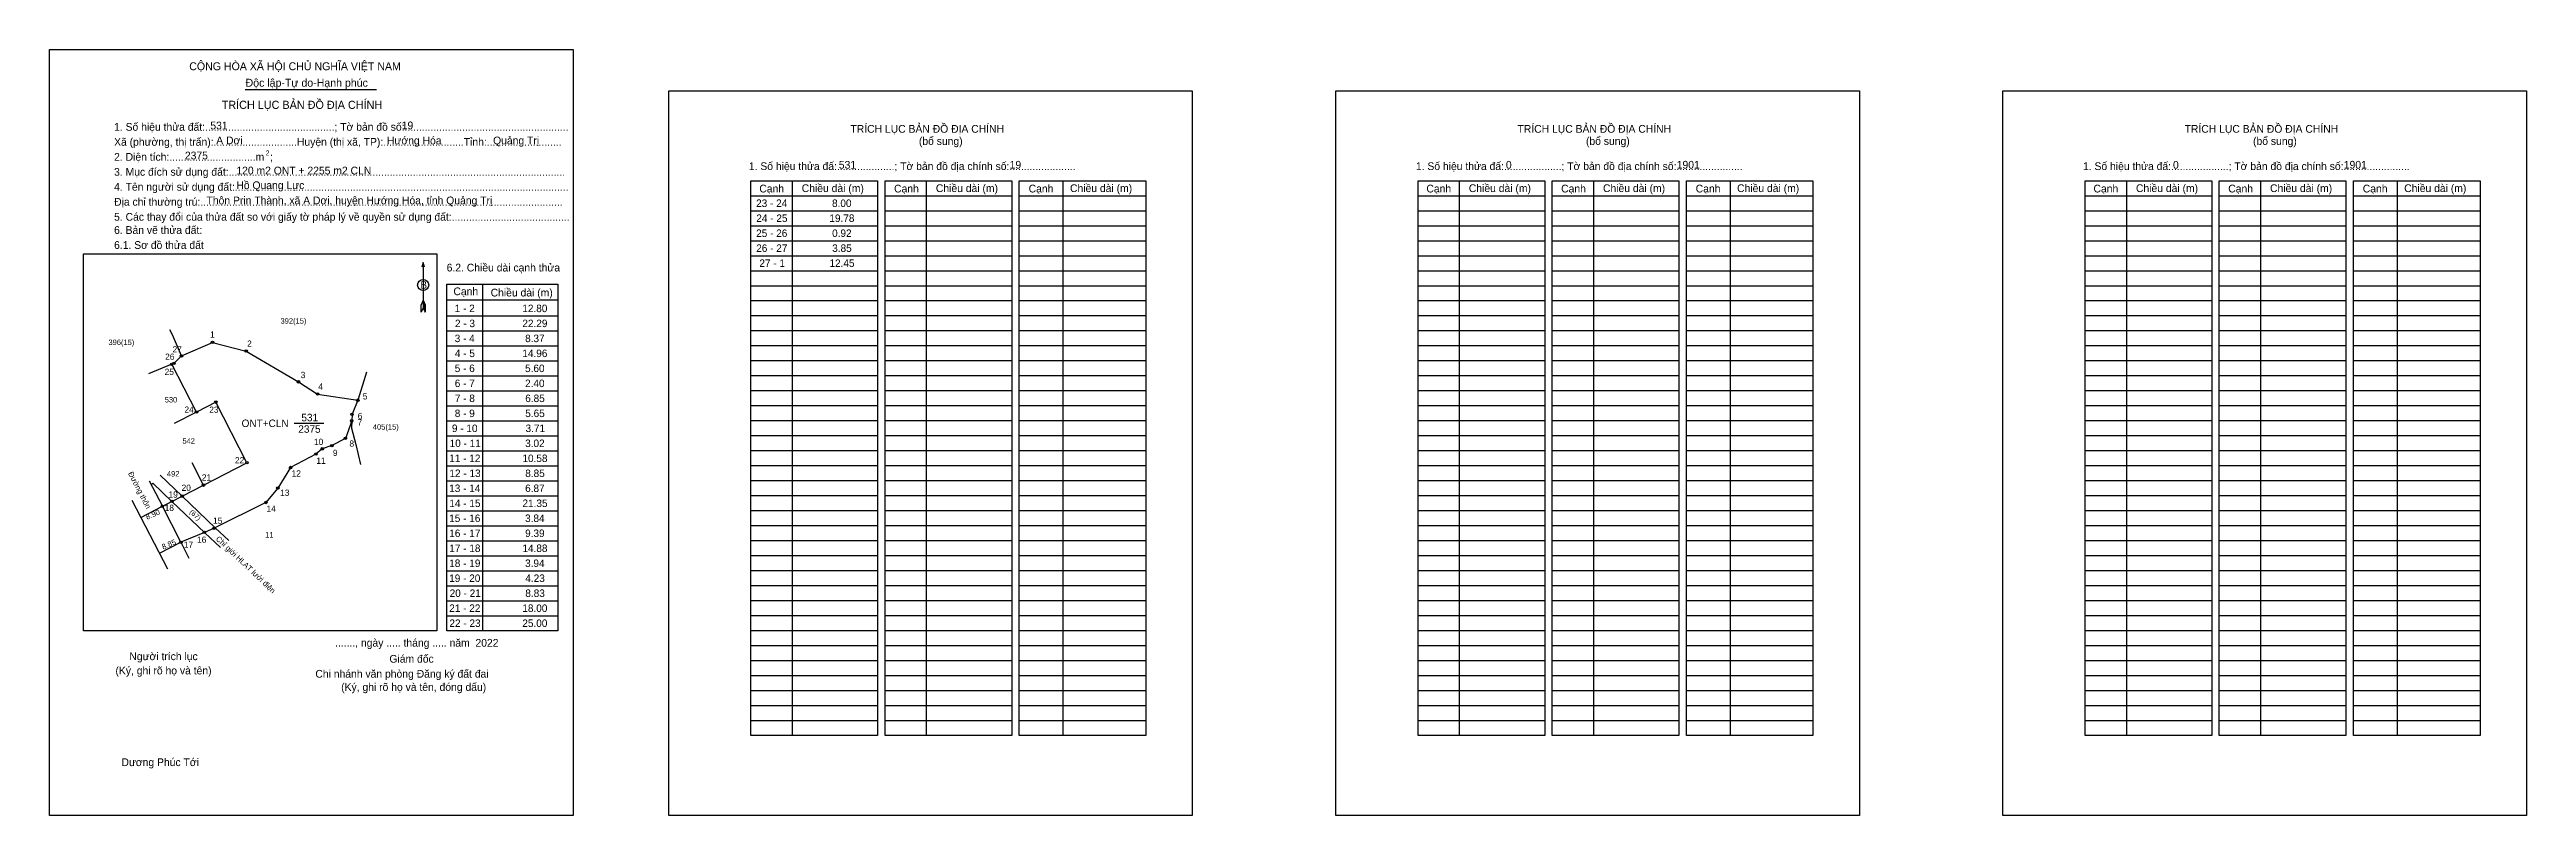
# Model space of a CAD drawing. Extents: x 552288 to 553198, y 1822850 to 1823131.
import ezdxf

# ---------------------------------------------------------------- set-up
doc = ezdxf.new("R2010")
doc.units = 0
for name, color, linetype in [('Level 1', 7, 'Continuous'), ('Level 10', 7, 'Continuous'), ('Level 11', 7, 'Continuous'), ('Level 13', 7, 'Continuous'), ('Level 2', 7, 'Continuous'), ('Level 27', 7, 'Continuous'), ('Level 4', 7, 'Continuous'), ('Level 52', 7, 'Continuous'), ('Level 59', 7, 'Continuous'), ('Level 6', 7, 'Continuous'), ('Level 63', 7, 'Continuous'), ('Level 9', 7, 'Continuous')]:
    doc.layers.add(name, color=color, linetype=linetype)

msp = doc.modelspace()

# ---------------------------------------------------------------- linework, layer by layer
at = {"layer": 'Level 1'}
for p, q in [((552287.57, 1823115.99), (552287.57, 1823115.99)), ((552515.22, 1823115.99), (552515.22, 1823115.99)), ((552560.61, 1823082.97), (552560.61, 1822879.17)), ((552609.92, 1823082.97), (552609.92, 1822879.17)), ((552660.15, 1823082.97), (552660.15, 1822879.17)), ((552805.86, 1823082.97), (552805.86, 1822879.17)), ((552855.17, 1823082.97), (552855.17, 1822879.17)), ((552905.4, 1823082.97), (552905.4, 1822879.17)), ((553051.11, 1823082.97), (553051.11, 1822879.17)), ((553100.42, 1823082.97), (553100.42, 1822879.17)), ((553150.65, 1823082.97), (553150.65, 1822879.17)), ((552545.46, 1823077.46), (552592.01, 1823077.46)), ((552594.77, 1823077.46), (552641.32, 1823077.46)), ((552644.09, 1823077.46), (552690.63, 1823077.46)), ((552790.71, 1823077.46), (552837.26, 1823077.46)), ((552840.02, 1823077.46), (552886.57, 1823077.46)), ((552889.34, 1823077.46), (552935.88, 1823077.46)), ((553035.96, 1823077.46), (553082.5, 1823077.46)), ((553085.27, 1823077.46), (553131.82, 1823077.46)), ((553134.58, 1823077.46), (553181.13, 1823077.46)), ((552545.46, 1823071.95), (552592.01, 1823071.95)), ((552545.46, 1823066.45), (552592.01, 1823066.45)), ((552594.77, 1823071.95), (552641.32, 1823071.95)), ((552594.77, 1823066.45), (552641.32, 1823066.45)), ((552644.09, 1823071.95), (552690.63, 1823071.95)), ((552644.09, 1823066.45), (552690.63, 1823066.45)), ((552790.71, 1823071.95), (552837.26, 1823071.95)), ((552790.71, 1823066.45), (552837.26, 1823066.45)), ((552840.02, 1823071.95), (552886.57, 1823071.95)), ((552840.02, 1823066.45), (552886.57, 1823066.45)), ((552889.34, 1823071.95), (552935.88, 1823071.95)), ((552889.34, 1823066.45), (552935.88, 1823066.45)), ((553035.96, 1823071.95), (553082.5, 1823071.95)), ((553035.96, 1823066.45), (553082.5, 1823066.45)), ((553085.27, 1823071.95), (553131.82, 1823071.95)), ((553085.27, 1823066.45), (553131.82, 1823066.45)), ((553134.58, 1823071.95), (553181.13, 1823071.95)), ((553134.58, 1823066.45), (553181.13, 1823066.45)), ((552300.08, 1823056.05), (552300.08, 1823056.05)), ((552545.46, 1823060.94), (552592.01, 1823060.94)), ((552545.46, 1823055.43), (552592.01, 1823055.43)), ((552594.77, 1823060.94), (552641.32, 1823060.94)), ((552594.77, 1823055.43), (552641.32, 1823055.43)), ((552644.09, 1823060.94), (552690.63, 1823060.94)), ((552644.09, 1823055.43), (552690.63, 1823055.43)), ((552790.71, 1823060.94), (552837.26, 1823060.94)), ((552790.71, 1823055.43), (552837.26, 1823055.43)), ((552840.02, 1823060.94), (552886.57, 1823060.94)), ((552840.02, 1823055.43), (552886.57, 1823055.43)), ((552889.34, 1823060.94), (552935.88, 1823060.94)), ((552889.34, 1823055.43), (552935.88, 1823055.43)), ((553035.96, 1823060.94), (553082.5, 1823060.94)), ((553035.96, 1823055.43), (553082.5, 1823055.43)), ((553085.27, 1823060.94), (553131.82, 1823060.94)), ((553085.27, 1823055.43), (553131.82, 1823055.43)), ((553134.58, 1823060.94), (553181.13, 1823060.94)), ((553134.58, 1823055.43), (553181.13, 1823055.43)), ((552424.94, 1823052.98), (552424.94, 1823036.32)), ((552545.46, 1823049.92), (552592.01, 1823049.92)), ((552594.77, 1823049.92), (552641.32, 1823049.92)), ((552644.09, 1823049.92), (552690.63, 1823049.92)), ((552790.71, 1823049.92), (552837.26, 1823049.92)), ((552840.02, 1823049.92), (552886.57, 1823049.92)), ((552889.34, 1823049.92), (552935.88, 1823049.92)), ((553035.96, 1823049.92), (553082.5, 1823049.92)), ((553085.27, 1823049.92), (553131.82, 1823049.92)), ((553134.58, 1823049.92), (553181.13, 1823049.92)), ((552424.2, 1823034.62), (552424.24, 1823037.37)), ((552424.94, 1823039.07), (552424.24, 1823037.37)), ((552424.94, 1823039.07), (552425.64, 1823037.37)), ((552424.94, 1823038.83), (552425.64, 1823037.13)), ((552424.94, 1823038.59), (552425.64, 1823036.89)), ((552424.94, 1823038.36), (552425.65, 1823036.64)), ((552424.94, 1823038.11), (552425.65, 1823036.39)), ((552424.94, 1823037.87), (552425.65, 1823036.14)), ((552424.94, 1823037.63), (552425.65, 1823035.9)), ((552424.94, 1823037.39), (552425.66, 1823035.65)), ((552424.94, 1823037.15), (552425.66, 1823035.4)), ((552424.94, 1823036.91), (552425.66, 1823035.15)), ((552424.94, 1823036.68), (552425.67, 1823034.91)), ((552425.67, 1823034.62), (552425.64, 1823037.37)), ((552433.58, 1822930.97), (552433.58, 1823044.97)), ((552433.58, 1823039.18), (552474.43, 1823039.18)), ((552446.8, 1823044.97), (552446.8, 1822917.65)), ((552474.43, 1823044.97), (552474.43, 1822930.97)), ((552545.46, 1823044.41), (552592.01, 1823044.41)), ((552545.46, 1823038.91), (552592.01, 1823038.91)), ((552594.77, 1823044.41), (552641.32, 1823044.41)), ((552594.77, 1823038.91), (552641.32, 1823038.91)), ((552644.09, 1823044.41), (552690.63, 1823044.41)), ((552644.09, 1823038.91), (552690.63, 1823038.91)), ((552790.71, 1823044.41), (552837.26, 1823044.41)), ((552790.71, 1823038.91), (552837.26, 1823038.91)), ((552840.02, 1823044.41), (552886.57, 1823044.41)), ((552840.02, 1823038.91), (552886.57, 1823038.91)), ((552889.34, 1823044.41), (552935.88, 1823044.41)), ((552889.34, 1823038.91), (552935.88, 1823038.91)), ((553035.96, 1823044.41), (553082.5, 1823044.41)), ((553035.96, 1823038.91), (553082.5, 1823038.91)), ((553085.27, 1823044.41), (553131.82, 1823044.41)), ((553085.27, 1823038.91), (553131.82, 1823038.91)), ((553134.58, 1823044.41), (553181.13, 1823044.41)), ((553134.58, 1823038.91), (553181.13, 1823038.91)), ((552424.94, 1823036.32), (552424.2, 1823034.62)), ((552424.94, 1823036.32), (552425.67, 1823034.62)), ((552433.58, 1823033.31), (552474.43, 1823033.31)), ((552433.58, 1823027.81), (552474.43, 1823027.81)), ((552545.46, 1823033.4), (552592.01, 1823033.4)), ((552545.46, 1823027.89), (552592.01, 1823027.89)), ((552594.77, 1823033.4), (552641.32, 1823033.4)), ((552594.77, 1823027.89), (552641.32, 1823027.89)), ((552644.09, 1823033.4), (552690.63, 1823033.4)), ((552644.09, 1823027.89), (552690.63, 1823027.89)), ((552790.71, 1823033.4), (552837.26, 1823033.4)), ((552790.71, 1823027.89), (552837.26, 1823027.89)), ((552840.02, 1823033.4), (552886.57, 1823033.4)), ((552840.02, 1823027.89), (552886.57, 1823027.89)), ((552889.34, 1823033.4), (552935.88, 1823033.4)), ((552889.34, 1823027.89), (552935.88, 1823027.89)), ((553035.96, 1823033.4), (553082.5, 1823033.4)), ((553035.96, 1823027.89), (553082.5, 1823027.89)), ((553085.27, 1823033.4), (553131.82, 1823033.4)), ((553085.27, 1823027.89), (553131.82, 1823027.89)), ((553134.58, 1823033.4), (553181.13, 1823033.4)), ((553134.58, 1823027.89), (553181.13, 1823027.89)), ((552433.58, 1823022.3), (552474.43, 1823022.3)), ((552545.46, 1823022.38), (552592.01, 1823022.38)), ((552594.77, 1823022.38), (552641.32, 1823022.38)), ((552644.09, 1823022.38), (552690.63, 1823022.38)), ((552790.71, 1823022.38), (552837.26, 1823022.38)), ((552840.02, 1823022.38), (552886.57, 1823022.38)), ((552889.34, 1823022.38), (552935.88, 1823022.38)), ((553035.96, 1823022.38), (553082.5, 1823022.38)), ((553085.27, 1823022.38), (553131.82, 1823022.38)), ((553134.58, 1823022.38), (553181.13, 1823022.38)), ((552433.58, 1823016.79), (552474.43, 1823016.79)), ((552433.58, 1823011.28), (552474.43, 1823011.28)), ((552545.46, 1823016.87), (552592.01, 1823016.87)), ((552545.46, 1823011.37), (552592.01, 1823011.37)), ((552594.77, 1823016.87), (552641.32, 1823016.87)), ((552594.77, 1823011.37), (552641.32, 1823011.37)), ((552644.09, 1823016.87), (552690.63, 1823016.87)), ((552644.09, 1823011.37), (552690.63, 1823011.37)), ((552790.71, 1823016.87), (552837.26, 1823016.87)), ((552790.71, 1823011.37), (552837.26, 1823011.37)), ((552840.02, 1823016.87), (552886.57, 1823016.87)), ((552840.02, 1823011.37), (552886.57, 1823011.37)), ((552889.34, 1823016.87), (552935.88, 1823016.87)), ((552889.34, 1823011.37), (552935.88, 1823011.37)), ((553035.96, 1823016.87), (553082.5, 1823016.87)), ((553035.96, 1823011.37), (553082.5, 1823011.37)), ((553085.27, 1823016.87), (553131.82, 1823016.87)), ((553085.27, 1823011.37), (553131.82, 1823011.37)), ((553134.58, 1823016.87), (553181.13, 1823016.87)), ((553134.58, 1823011.37), (553181.13, 1823011.37)), ((552433.58, 1823005.77), (552474.43, 1823005.77)), ((552433.58, 1823000.27), (552474.43, 1823000.27)), ((552545.46, 1823005.86), (552592.01, 1823005.86)), ((552545.46, 1823000.35), (552592.01, 1823000.35)), ((552594.77, 1823005.86), (552641.32, 1823005.86)), ((552594.77, 1823000.35), (552641.32, 1823000.35)), ((552644.09, 1823005.86), (552690.63, 1823005.86)), ((552644.09, 1823000.35), (552690.63, 1823000.35)), ((552790.71, 1823005.86), (552837.26, 1823005.86)), ((552790.71, 1823000.35), (552837.26, 1823000.35)), ((552840.02, 1823005.86), (552886.57, 1823005.86)), ((552840.02, 1823000.35), (552886.57, 1823000.35)), ((552889.34, 1823005.86), (552935.88, 1823005.86)), ((552889.34, 1823000.35), (552935.88, 1823000.35)), ((553035.96, 1823005.86), (553082.5, 1823005.86)), ((553035.96, 1823000.35), (553082.5, 1823000.35)), ((553085.27, 1823005.86), (553131.82, 1823005.86)), ((553085.27, 1823000.35), (553131.82, 1823000.35)), ((553134.58, 1823005.86), (553181.13, 1823005.86)), ((553134.58, 1823000.35), (553181.13, 1823000.35)), ((552433.58, 1822994.76), (552474.43, 1822994.76)), ((552545.46, 1822994.84), (552592.01, 1822994.84)), ((552594.77, 1822994.84), (552641.32, 1822994.84)), ((552644.09, 1822994.84), (552690.63, 1822994.84)), ((552790.71, 1822994.84), (552837.26, 1822994.84)), ((552840.02, 1822994.84), (552886.57, 1822994.84)), ((552889.34, 1822994.84), (552935.88, 1822994.84)), ((553035.96, 1822994.84), (553082.5, 1822994.84)), ((553085.27, 1822994.84), (553131.82, 1822994.84)), ((553134.58, 1822994.84), (553181.13, 1822994.84)), ((552433.58, 1822989.25), (552474.43, 1822989.25)), ((552433.58, 1822983.74), (552474.43, 1822983.74)), ((552545.46, 1822989.33), (552592.01, 1822989.33)), ((552545.46, 1822983.83), (552592.01, 1822983.83)), ((552594.77, 1822989.33), (552641.32, 1822989.33)), ((552594.77, 1822983.83), (552641.32, 1822983.83)), ((552644.09, 1822989.33), (552690.63, 1822989.33)), ((552644.09, 1822983.83), (552690.63, 1822983.83)), ((552790.71, 1822989.33), (552837.26, 1822989.33)), ((552790.71, 1822983.83), (552837.26, 1822983.83)), ((552840.02, 1822989.33), (552886.57, 1822989.33)), ((552840.02, 1822983.83), (552886.57, 1822983.83)), ((552889.34, 1822989.33), (552935.88, 1822989.33)), ((552889.34, 1822983.83), (552935.88, 1822983.83)), ((553035.96, 1822989.33), (553082.5, 1822989.33)), ((553035.96, 1822983.83), (553082.5, 1822983.83)), ((553085.27, 1822989.33), (553131.82, 1822989.33)), ((553085.27, 1822983.83), (553131.82, 1822983.83)), ((553134.58, 1822989.33), (553181.13, 1822989.33)), ((553134.58, 1822983.83), (553181.13, 1822983.83)), ((552433.58, 1822978.23), (552474.43, 1822978.23)), ((552545.46, 1822978.32), (552592.01, 1822978.32)), ((552594.77, 1822978.32), (552641.32, 1822978.32)), ((552644.09, 1822978.32), (552690.63, 1822978.32)), ((552790.71, 1822978.32), (552837.26, 1822978.32)), ((552840.02, 1822978.32), (552886.57, 1822978.32)), ((552889.34, 1822978.32), (552935.88, 1822978.32)), ((553035.96, 1822978.32), (553082.5, 1822978.32)), ((553085.27, 1822978.32), (553131.82, 1822978.32)), ((553134.58, 1822978.32), (553181.13, 1822978.32)), ((552433.58, 1822972.73), (552474.43, 1822972.73)), ((552433.58, 1822967.22), (552474.43, 1822967.22)), ((552545.46, 1822972.81), (552592.01, 1822972.81)), ((552545.46, 1822967.3), (552592.01, 1822967.3)), ((552594.77, 1822972.81), (552641.32, 1822972.81)), ((552594.77, 1822967.3), (552641.32, 1822967.3)), ((552644.09, 1822972.81), (552690.63, 1822972.81)), ((552644.09, 1822967.3), (552690.63, 1822967.3)), ((552790.71, 1822972.81), (552837.26, 1822972.81)), ((552790.71, 1822967.3), (552837.26, 1822967.3)), ((552840.02, 1822972.81), (552886.57, 1822972.81)), ((552840.02, 1822967.3), (552886.57, 1822967.3)), ((552889.34, 1822972.81), (552935.88, 1822972.81)), ((552889.34, 1822967.3), (552935.88, 1822967.3)), ((553035.96, 1822972.81), (553082.5, 1822972.81)), ((553035.96, 1822967.3), (553082.5, 1822967.3)), ((553085.27, 1822972.81), (553131.82, 1822972.81)), ((553085.27, 1822967.3), (553131.82, 1822967.3)), ((553134.58, 1822972.81), (553181.13, 1822972.81)), ((553134.58, 1822967.3), (553181.13, 1822967.3)), ((552433.58, 1822961.71), (552474.43, 1822961.71)), ((552433.58, 1822956.2), (552474.43, 1822956.2)), ((552545.46, 1822961.79), (552592.01, 1822961.79)), ((552545.46, 1822956.29), (552592.01, 1822956.29)), ((552594.77, 1822961.79), (552641.32, 1822961.79)), ((552594.77, 1822956.29), (552641.32, 1822956.29)), ((552644.09, 1822961.79), (552690.63, 1822961.79)), ((552644.09, 1822956.29), (552690.63, 1822956.29)), ((552790.71, 1822961.79), (552837.26, 1822961.79)), ((552790.71, 1822956.29), (552837.26, 1822956.29)), ((552840.02, 1822961.79), (552886.57, 1822961.79)), ((552840.02, 1822956.29), (552886.57, 1822956.29)), ((552889.34, 1822961.79), (552935.88, 1822961.79)), ((552889.34, 1822956.29), (552935.88, 1822956.29)), ((553035.96, 1822961.79), (553082.5, 1822961.79)), ((553035.96, 1822956.29), (553082.5, 1822956.29)), ((553085.27, 1822961.79), (553131.82, 1822961.79)), ((553085.27, 1822956.29), (553131.82, 1822956.29)), ((553134.58, 1822961.79), (553181.13, 1822961.79)), ((553134.58, 1822956.29), (553181.13, 1822956.29)), ((552433.58, 1822950.69), (552474.43, 1822950.69)), ((552545.46, 1822950.78), (552592.01, 1822950.78)), ((552594.77, 1822950.78), (552641.32, 1822950.78)), ((552644.09, 1822950.78), (552690.63, 1822950.78)), ((552790.71, 1822950.78), (552837.26, 1822950.78)), ((552840.02, 1822950.78), (552886.57, 1822950.78)), ((552889.34, 1822950.78), (552935.88, 1822950.78)), ((553035.96, 1822950.78), (553082.5, 1822950.78)), ((553085.27, 1822950.78), (553131.82, 1822950.78)), ((553134.58, 1822950.78), (553181.13, 1822950.78)), ((552433.58, 1822945.19), (552474.43, 1822945.19)), ((552433.58, 1822939.68), (552474.43, 1822939.68)), ((552545.46, 1822945.27), (552592.01, 1822945.27)), ((552545.46, 1822939.76), (552592.01, 1822939.76)), ((552594.77, 1822945.27), (552641.32, 1822945.27)), ((552594.77, 1822939.76), (552641.32, 1822939.76)), ((552644.09, 1822945.27), (552690.63, 1822945.27)), ((552644.09, 1822939.76), (552690.63, 1822939.76)), ((552790.71, 1822945.27), (552837.26, 1822945.27)), ((552790.71, 1822939.76), (552837.26, 1822939.76)), ((552840.02, 1822945.27), (552886.57, 1822945.27)), ((552840.02, 1822939.76), (552886.57, 1822939.76)), ((552889.34, 1822945.27), (552935.88, 1822945.27)), ((552889.34, 1822939.76), (552935.88, 1822939.76)), ((553035.96, 1822945.27), (553082.5, 1822945.27)), ((553035.96, 1822939.76), (553082.5, 1822939.76)), ((553085.27, 1822945.27), (553131.82, 1822945.27)), ((553085.27, 1822939.76), (553131.82, 1822939.76)), ((553134.58, 1822945.27), (553181.13, 1822945.27)), ((553134.58, 1822939.76), (553181.13, 1822939.76)), ((552433.58, 1822934.17), (552474.43, 1822934.17)), ((552433.58, 1822928.66), (552474.43, 1822928.66)), ((552545.46, 1822934.25), (552592.01, 1822934.25)), ((552545.46, 1822928.75), (552592.01, 1822928.75)), ((552594.77, 1822934.25), (552641.32, 1822934.25)), ((552594.77, 1822928.75), (552641.32, 1822928.75)), ((552644.09, 1822934.25), (552690.63, 1822934.25)), ((552644.09, 1822928.75), (552690.63, 1822928.75)), ((552790.71, 1822934.25), (552837.26, 1822934.25)), ((552790.71, 1822928.75), (552837.26, 1822928.75)), ((552840.02, 1822934.25), (552886.57, 1822934.25)), ((552840.02, 1822928.75), (552886.57, 1822928.75)), ((552889.34, 1822934.25), (552935.88, 1822934.25)), ((552889.34, 1822928.75), (552935.88, 1822928.75)), ((553035.96, 1822934.25), (553082.5, 1822934.25)), ((553035.96, 1822928.75), (553082.5, 1822928.75)), ((553085.27, 1822934.25), (553131.82, 1822934.25)), ((553085.27, 1822928.75), (553131.82, 1822928.75)), ((553134.58, 1822934.25), (553181.13, 1822934.25)), ((553134.58, 1822928.75), (553181.13, 1822928.75)), ((552433.58, 1822923.15), (552474.43, 1822923.15)), ((552545.46, 1822923.24), (552592.01, 1822923.24)), ((552594.77, 1822923.24), (552641.32, 1822923.24)), ((552644.09, 1822923.24), (552690.63, 1822923.24)), ((552790.71, 1822923.24), (552837.26, 1822923.24)), ((552840.02, 1822923.24), (552886.57, 1822923.24)), ((552889.34, 1822923.24), (552935.88, 1822923.24)), ((553035.96, 1822923.24), (553082.5, 1822923.24)), ((553085.27, 1822923.24), (553131.82, 1822923.24)), ((553134.58, 1822923.24), (553181.13, 1822923.24)), ((552429.91, 1822917.65), (552429.91, 1822917.65)), ((552545.46, 1822917.73), (552592.01, 1822917.73)), ((552545.46, 1822912.22), (552592.01, 1822912.22)), ((552594.77, 1822917.73), (552641.32, 1822917.73)), ((552594.77, 1822912.22), (552641.32, 1822912.22)), ((552644.09, 1822917.73), (552690.63, 1822917.73)), ((552644.09, 1822912.22), (552690.63, 1822912.22)), ((552790.71, 1822917.73), (552837.26, 1822917.73)), ((552790.71, 1822912.22), (552837.26, 1822912.22)), ((552840.02, 1822917.73), (552886.57, 1822917.73)), ((552840.02, 1822912.22), (552886.57, 1822912.22)), ((552889.34, 1822917.73), (552935.88, 1822917.73)), ((552889.34, 1822912.22), (552935.88, 1822912.22)), ((553035.96, 1822917.73), (553082.5, 1822917.73)), ((553035.96, 1822912.22), (553082.5, 1822912.22)), ((553085.27, 1822917.73), (553131.82, 1822917.73)), ((553085.27, 1822912.22), (553131.82, 1822912.22)), ((553134.58, 1822917.73), (553181.13, 1822917.73)), ((553134.58, 1822912.22), (553181.13, 1822912.22)), ((552545.46, 1822906.71), (552592.01, 1822906.71)), ((552545.46, 1822901.21), (552592.01, 1822901.21)), ((552594.77, 1822906.71), (552641.32, 1822906.71)), ((552594.77, 1822901.21), (552641.32, 1822901.21)), ((552644.09, 1822906.71), (552690.63, 1822906.71)), ((552644.09, 1822901.21), (552690.63, 1822901.21)), ((552790.71, 1822906.71), (552837.26, 1822906.71)), ((552790.71, 1822901.21), (552837.26, 1822901.21)), ((552840.02, 1822906.71), (552886.57, 1822906.71)), ((552840.02, 1822901.21), (552886.57, 1822901.21)), ((552889.34, 1822906.71), (552935.88, 1822906.71)), ((552889.34, 1822901.21), (552935.88, 1822901.21)), ((553035.96, 1822906.71), (553082.5, 1822906.71)), ((553035.96, 1822901.21), (553082.5, 1822901.21)), ((553085.27, 1822906.71), (553131.82, 1822906.71)), ((553085.27, 1822901.21), (553131.82, 1822901.21)), ((553134.58, 1822906.71), (553181.13, 1822906.71)), ((553134.58, 1822901.21), (553181.13, 1822901.21)), ((552545.46, 1822895.7), (552592.01, 1822895.7)), ((552594.77, 1822895.7), (552641.32, 1822895.7)), ((552644.09, 1822895.7), (552690.63, 1822895.7)), ((552790.71, 1822895.7), (552837.26, 1822895.7)), ((552840.02, 1822895.7), (552886.57, 1822895.7)), ((552889.34, 1822895.7), (552935.88, 1822895.7)), ((553035.96, 1822895.7), (553082.5, 1822895.7)), ((553085.27, 1822895.7), (553131.82, 1822895.7)), ((553134.58, 1822895.7), (553181.13, 1822895.7)), ((552545.46, 1822890.19), (552592.01, 1822890.19)), ((552545.46, 1822884.68), (552592.01, 1822884.68)), ((552594.77, 1822890.19), (552641.32, 1822890.19)), ((552594.77, 1822884.68), (552641.32, 1822884.68)), ((552644.09, 1822890.19), (552690.63, 1822890.19)), ((552644.09, 1822884.68), (552690.63, 1822884.68)), ((552790.71, 1822890.19), (552837.26, 1822890.19)), ((552790.71, 1822884.68), (552837.26, 1822884.68)), ((552840.02, 1822890.19), (552886.57, 1822890.19)), ((552840.02, 1822884.68), (552886.57, 1822884.68)), ((552889.34, 1822890.19), (552935.88, 1822890.19)), ((552889.34, 1822884.68), (552935.88, 1822884.68)), ((553035.96, 1822890.19), (553082.5, 1822890.19)), ((553035.96, 1822884.68), (553082.5, 1822884.68)), ((553085.27, 1822890.19), (553131.82, 1822890.19)), ((553085.27, 1822884.68), (553131.82, 1822884.68)), ((553134.58, 1822890.19), (553181.13, 1822890.19)), ((553134.58, 1822884.68), (553181.13, 1822884.68)), ((552480.05, 1822849.77), (552480.05, 1822849.77)), ((552707.7, 1822849.77), (552707.7, 1822849.77))]:
    msp.add_line(p, q, dxfattribs=at)
for points in [[(552545.46, 1823082.97), (552592.01, 1823082.97), (552592.01, 1822879.17), (552545.46, 1822879.17)], [(552594.77, 1823082.97), (552641.32, 1823082.97), (552641.32, 1822879.17), (552594.77, 1822879.17)], [(552644.09, 1823082.97), (552690.63, 1823082.97), (552690.63, 1822879.17), (552644.09, 1822879.17)], [(552790.71, 1823082.97), (552837.26, 1823082.97), (552837.26, 1822879.17), (552790.71, 1822879.17)], [(552840.02, 1823082.97), (552886.57, 1823082.97), (552886.57, 1822879.17), (552840.02, 1822879.17)], [(552889.34, 1823082.97), (552935.88, 1823082.97), (552935.88, 1822879.17), (552889.34, 1822879.17)], [(553035.96, 1823082.97), (553082.5, 1823082.97), (553082.5, 1822879.17), (553035.96, 1822879.17)], [(553085.27, 1823082.97), (553131.82, 1823082.97), (553131.82, 1822879.17), (553085.27, 1822879.17)], [(553134.58, 1823082.97), (553181.13, 1823082.97), (553181.13, 1822879.17), (553134.58, 1822879.17)], [(552300.08, 1823056.05), (552429.91, 1823056.05), (552429.91, 1822917.65), (552300.08, 1822917.65)], [(552433.58, 1823044.97), (552474.43, 1823044.97), (552474.43, 1822917.65), (552433.58, 1822917.65)]]:
    msp.add_lwpolyline(points, close=True, dxfattribs=at)
msp.add_lwpolyline([(552425.41, 1823051.21), (552424.94, 1823052.98), (552424.46, 1823051.21)], dxfattribs=at)
msp.add_circle((552424.94, 1823044.65), 2.03, dxfattribs=at)
at = {"layer": 'Level 10'}
msp.add_lwpolyline([(552335.86, 1822950.13), (552329.06, 1822963.36), (552332.56, 1822965.16), (552336.32, 1822967.1), (552344.17, 1822971.14), (552360.16, 1822979.38), (552348.73, 1823001.64), (552341.61, 1822997.97), (552332.48, 1823015.52), (552333.33, 1823015.87), (552336.06, 1823018.58), (552347.47, 1823023.57), (552359.87, 1823020.39), (552379.08, 1823009.09), (552386.14, 1823004.6), (552400.93, 1823002.32), (552398.79, 1822997.15), (552398.68, 1822994.75), (552396.36, 1822988.3), (552391.37, 1822985.65), (552387.86, 1822984.46), (552385.52, 1822982.54), (552376.19, 1822977.58), (552371.52, 1822970.05), (552367.15, 1822964.77), (552348.05, 1822955.27), (552344.52, 1822953.78)], close=True, dxfattribs=at)
at = {"layer": 'Level 11'}
for centre in [(552336.06, 1823018.58), (552347.47, 1823023.57), (552359.87, 1823020.39), (552332.48, 1823015.52), (552333.33, 1823015.87), (552379.08, 1823009.09), (552348.73, 1823001.64), (552386.14, 1823004.6), (552400.93, 1823002.32), (552341.61, 1822997.97), (552398.68, 1822994.75), (552398.79, 1822997.15), (552385.52, 1822982.54), (552387.86, 1822984.46), (552391.37, 1822985.65), (552396.36, 1822988.3), (552360.16, 1822979.38), (552376.19, 1822977.58), (552329.06, 1822963.36), (552332.56, 1822965.16), (552336.32, 1822967.1), (552344.17, 1822971.14), (552367.15, 1822964.77), (552371.52, 1822970.05), (552348.05, 1822955.27), (552335.86, 1822950.13), (552335.86, 1822950.13), (552344.52, 1822953.78)]:
    msp.add_circle(centre, 0.459, dxfattribs=at)
at = {"layer": 'Level 13'}
for p, q in [((552359.52, 1823116.52), (552407.76, 1823116.52)), ((552321.14, 1822959.28), (552329.06, 1822963.36)), ((552327.98, 1822946.1), (552335.86, 1822950.13))]:
    msp.add_line(p, q, dxfattribs=at)
at = {"layer": 'Level 2'}
for points in [[(552287.57, 1823131.16), (552480.05, 1823131.16), (552480.05, 1822849.77), (552287.57, 1822849.77)], [(552515.22, 1823115.99), (552707.7, 1823115.99), (552707.7, 1822849.77), (552515.22, 1822849.77)], [(552760.47, 1823115.99), (552952.95, 1823115.99), (552952.95, 1822849.77), (552760.47, 1822849.77)], [(553005.72, 1823115.99), (553198.2, 1823115.99), (553198.2, 1822849.77), (553005.72, 1822849.77)]]:
    msp.add_lwpolyline(points, close=True, dxfattribs=at)
at = {"layer": 'Level 27'}
for p, q in [((552332.48, 1823015.52), (552324.01, 1823011.99)), ((552341.61, 1822997.97), (552333.45, 1822993.76)), ((552344.17, 1822971.14), (552339.97, 1822979.3))]:
    msp.add_line(p, q, dxfattribs=at)
at = {"layer": 'Level 4'}
for p, q in [((552324.25, 1822972.7), (552329.06, 1822963.36)), ((552353.5, 1822950.76), (552348.51, 1822955.5)), ((552335.86, 1822950.13), (552338.82, 1822944.34)), ((552350.39, 1822948.19), (552344.7, 1822953.6))]:
    msp.add_line(p, q, dxfattribs=at)
for points in [[(552336.06, 1823018.58), (552332.75, 1823026.36), (552331.78, 1823028.22)], [(552400.93, 1823002.32), (552401.17, 1823002.89), (552404.24, 1823012.71)], [(552398.68, 1822994.75), (552398.56, 1822992.11), (552400.24, 1822986.01), (552401.94, 1822978.68)], [(552328.26, 1822974.77), (552336.32, 1822967.1)], [(552317.87, 1822965.59), (552330.94, 1822940.41)], [(552324.93, 1822971.38), (552325.52, 1822971.86), (552332.55, 1822965.16)]]:
    msp.add_lwpolyline(points, dxfattribs=at)
at = {"layer": 'Level 59'}
for points in [[(552332.56, 1822965.16), (552344.7, 1822953.6)], [(552336.32, 1822967.1), (552348.51, 1822955.5)]]:
    msp.add_lwpolyline(points, dxfattribs=at)
at = {"layer": 'Level 9'}
msp.add_line((552377.45, 1822993.85), (552388.47, 1822993.85), dxfattribs=at)

# ---------------------------------------------------------------- texts
at = {"layer": 'Level 1'}
for s, height, p in [('TRÍCH LỤC BẢN ĐỒ ĐỊA CHÍNH', 2.9745, (552350.87, 1823109.37)), ('1. Số hiệu thửa đất:.............................................; Tờ bản đồ số:.........................................................', 2.8458, (552311.31, 1823101.33)), ('TRÍCH LỤC BẢN ĐỒ ĐỊA CHÍNH', 2.8458, (552582.03, 1823100.6)), ('TRÍCH LỤC BẢN ĐỒ ĐỊA CHÍNH', 2.8458, (552827.27, 1823100.6)), ('TRÍCH LỤC BẢN ĐỒ ĐỊA CHÍNH', 2.8458, (553072.52, 1823100.6)), ('Xã (phường, thị trấn):.............................Huyện (thị xã, TP):............................Tỉnh:..........................', 2.8458, (552311.31, 1823095.82)), ('2. Diện tích:..............................m  ;', 2.8458, (552311.31, 1823090.31)), ('2', 1.84, (552367.03, 1823092.24)), ('(bổ sung)', 2.846, (552607.19, 1823096.13)), ('(bổ sung)', 2.846, (552852.44, 1823096.13)), ('(bổ sung)', 2.846, (553097.69, 1823096.13)), ('4. Tên người sử dụng đất:....................................................................................................................', 2.8458, (552311.31, 1823079.3)), ('3. Mục đích sử dụng đất:.....................................................................................................................', 2.8458, (552311.31, 1823084.8)), ('1. Số hiệu thửa đấ:....................; Tờ bản đồ địa chính số:.......................', 2.8458, (552544.67, 1823086.89)), ('1. Số hiệu thửa đấ:....................; Tờ bản đồ địa chính số:.......................', 2.8458, (552789.91, 1823086.89)), ('1. Số hiệu thửa đấ:....................; Tờ bản đồ địa chính số:.......................', 2.8458, (553035.16, 1823086.89)), ('Địa chỉ thường trú:..............................................................................................................................', 2.8458, (552311.31, 1823073.79)), ('Cạnh', 2.846, (552548.52, 1823078.66)), ('Chiều dài (m)', 2.8458, (552564.12, 1823078.8)), ('Cạnh', 2.846, (552598.07, 1823078.66)), ('Chiều dài (m)', 2.8458, (552613.43, 1823078.8)), ('Cạnh', 2.846, (552647.53, 1823078.66)), ('Chiều dài (m)', 2.8458, (552662.75, 1823078.8)), ('Cạnh', 2.846, (552793.77, 1823078.66)), ('Chiều dài (m)', 2.8458, (552809.37, 1823078.8)), ('Cạnh', 2.846, (552843.31, 1823078.66)), ('Chiều dài (m)', 2.8458, (552858.69, 1823078.8)), ('Cạnh', 2.846, (552892.78, 1823078.66)), ('Chiều dài (m)', 2.8458, (552907.99, 1823078.8)), ('Cạnh', 2.846, (553039.02, 1823078.66)), ('Chiều dài (m)', 2.8458, (553054.63, 1823078.8)), ('Cạnh', 2.846, (553088.56, 1823078.66)), ('Chiều dài (m)', 2.8458, (553103.93, 1823078.8)), ('Cạnh', 2.846, (553138.03, 1823078.66)), ('Chiều dài (m)', 2.8458, (553153.25, 1823078.8)), ('5. Các thay đổi của thửa đất so với giấy tờ pháp lý về quyền sử dụng đất:.........................................', 2.8458, (552311.31, 1823068.28)), ('6. Bản vẽ thửa đất:', 2.8458, (552311.31, 1823063.43)), ('6.1. Sơ đồ thửa đất', 2.8458, (552311.31, 1823057.92)), ('B', 2.75, (552423.92, 1823043.31)), ('6.2. Chiều dài cạnh thửa', 2.8458, (552433.58, 1823049.63)), ('Cạnh', 2.846, (552436.06, 1823040.91)), ('Chiều dài (m)', 2.8458, (552449.74, 1823040.44)), ('Người trích lục', 2.8458, (552316.92, 1822906.82)), ('......., ngày ..... tháng ..... năm  2022', 2.8458, (552392.55, 1822911.77)), ('(Ký, ghi rõ họ và tên)', 2.8458, (552311.82, 1822901.58)), ('Chi nhánh văn phòng Đăng ký đất đai ', 2.8458, (552385.31, 1822900.39)), ('Giám đốc', 2.846, (552412.53, 1822905.9)), ('(Ký, ghi rõ họ và tên, đóng dấu)', 2.8458, (552394.79, 1822895.53)), ('Dương Phúc Tới', 2.8458, (552314.02, 1822867.9))]:
    msp.add_text(s, height=height, dxfattribs=at).set_placement(p)
at = {"layer": 'Level 13'}
for s, height, p in [('CỘNG HÒA XÃ HỘI CHỦ NGHĨA VIỆT NAM', 2.9082, (552338.94, 1823123.57)), ('Độc lập-Tự do-Hạnh phúc', 2.9082, (552359.64, 1823117.51)), ('530', 2, (552329.92, 1823001.5)), ('ONT+CLN', 2.754, (552358.18, 1822992.47)), ('2375', 2.754, (552379.03, 1822990.36)), ('531', 2.754, (552380.16, 1822994.58)), ('542', 2, (552336.42, 1822986.35))]:
    msp.add_text(s, height=height, dxfattribs=at).set_placement(p)
at = {"layer": 'Level 4'}
for s, p in [('392(15)', (552372.49, 1823030.46)), ('396(15)', (552309.23, 1823022.6)), ('405(15)', (552406.44, 1822991.51)), ('492', (552330.73, 1822974.3)), ('11', (552366.83, 1822951.88))]:
    msp.add_text(s, height=2, dxfattribs=at).set_placement(p)
for s, rotation, p in [('Đường thôn', 297.22868, (552316.38, 1822975.43)), ('8.90', 22.8568, (552323.44, 1822958.39)), ('8.85', 22.8568, (552329.36, 1822947.39)), ('Chỉ giới HLAT lưới điện', 316.44499, (552348.51, 1822951.17))]:
    msp.add_text(s, height=2, rotation=rotation, dxfattribs=at).set_placement(p)
at = {"layer": 'Level 52'}
for s, p in [('23 - 24', (552547.34, 1823073.33)), ('8.00', (552575.25, 1823073.33)), ('25 - 26', (552547.35, 1823062.31)), ('24 - 25', (552547.41, 1823067.82)), ('19.78', (552574.28, 1823067.82)), ('0.92', (552575.27, 1823062.31)), ('26 - 27', (552547.37, 1823056.81)), ('3.85', (552575.32, 1823056.81)), ('27 - 1', (552548.54, 1823051.3)), ('12.45', (552574.3, 1823051.3)), ('1 - 2', (552436.54, 1823034.69)), ('12.80', (552461.39, 1823034.69)), ('2 - 3', (552436.63, 1823029.18)), ('22.29', (552461.4, 1823029.18)), ('3 - 4', (552436.53, 1823023.67)), ('4 - 5', (552436.59, 1823018.17)), ('14.96', (552461.39, 1823018.17)), ('8.37', (552462.42, 1823023.67)), ('5 - 6', (552436.54, 1823012.66)), ('6 - 7', (552436.55, 1823007.15)), ('5.60', (552462.4, 1823012.66)), ('2.40', (552462.4, 1823007.15)), ('7 - 8', (552436.58, 1823001.64)), ('6.85', (552462.47, 1823001.64)), ('9 - 10', (552435.51, 1822990.63)), ('8 - 9', (552436.55, 1822996.13)), ('5.65', (552462.47, 1822996.13)), ('3.71', (552462.58, 1822990.63)), ('11 - 12', (552434.51, 1822979.61)), ('10 - 11', (552434.67, 1822985.12)), ('10.58', (552461.43, 1822979.61)), ('3.02', (552462.42, 1822985.12)), ('12 - 13', (552434.59, 1822974.1)), ('8.85', (552462.47, 1822974.1)), ('13 - 14', (552434.5, 1822968.59)), ('14 - 15', (552434.56, 1822963.09)), ('21.35', (552461.45, 1822963.09)), ('6.87', (552462.42, 1822968.59)), ('15 - 16', (552434.5, 1822957.58)), ('16 - 17', (552434.52, 1822952.07)), ('3.84', (552462.4, 1822957.58)), ('9.39', (552462.42, 1822952.07)), ('17 - 18', (552434.54, 1822946.56)), ('14.88', (552461.43, 1822946.56)), ('19 - 20', (552434.5, 1822935.55)), ('18 - 19', (552434.51, 1822941.05)), ('3.94', (552462.4, 1822941.05)), ('4.23', (552462.5, 1822935.55)), ('20 - 21', (552434.67, 1822930.04)), ('8.83', (552462.5, 1822930.04)), ('21 - 22', (552434.51, 1822924.53)), ('22 - 23', (552434.59, 1822919.02)), ('25.00', (552461.39, 1822919.02)), ('18.00', (552461.39, 1822924.53))]:
    msp.add_text(s, height=2.754, dxfattribs=at).set_placement(p)
at = {"layer": 'Level 6'}
for s, height, p in [('531', 2.846, (552346.69, 1823101.83)), ('19', 2.846, (552417.05, 1823101.87)), ('2375', 2.846, (552337.34, 1823090.82)), ('A Dơi', 2.846, (552348.87, 1823096.36)), ('Hướng Hóa', 2.846, (552411.63, 1823096.32)), ('Quảng Trị', 2.846, (552450.65, 1823096.34)), ('120 m2 ONT + 2255 m2 CLN', 2.8458, (552356.26, 1823085.28)), ('Hồ Quang Lực', 2.8458, (552356.26, 1823079.89)), ('531', 2.846, (552577.75, 1823087.39)), ('19', 2.846, (552640.55, 1823087.41)), ('0', 2.85, (552823, 1823087.39)), ('1901', 2.846, (552885.8, 1823087.41)), ('0', 2.85, (553068.25, 1823087.39)), ('1901', 2.846, (553131.05, 1823087.41)), ('Thôn Prin Thành, xã A Dơi, huyện Hướng Hóa, tỉnh Quảng Trị', 2.8458, (552345.29, 1823074.31))]:
    msp.add_text(s, height=height, dxfattribs=at).set_placement(p)
at = {"layer": 'Level 63'}
msp.add_text('(67)', height=1.836, rotation=316.4243, dxfattribs=at).set_placement((552338.9, 1822961.05))
at = {"layer": 'Level 9'}
for s, height, p in [('1', 2.3, (552346.59, 1823025.35)), ('26', 2.295, (552330.07, 1823017.17)), ('27', 2.295, (552332.79, 1823019.86)), ('2', 2.3, (552360.21, 1823021.96)), ('25', 2.295, (552329.89, 1823011.61)), ('3', 2.3, (552379.91, 1823010.45)), ('4', 2.3, (552386.38, 1823006.2)), ('5', 2.3, (552402.75, 1823002.61)), ('24', 2.295, (552337.17, 1822997.71)), ('23', 2.295, (552346.28, 1822997.7)), ('7', 2.3, (552400.79, 1822993.03)), ('6', 2.3, (552400.87, 1822995.36)), ('10', 2.295, (552384.8, 1822985.88)), ('9', 2.3, (552391.76, 1822981.81)), ('8', 2.3, (552397.83, 1822985.23)), ('21', 2.295, (552343.58, 1822972.79)), ('22', 2.295, (552355.74, 1822979.13)), ('12', 2.295, (552376.57, 1822974.29)), ('11', 2.295, (552385.66, 1822978.95)), ('18', 2.295, (552329.91, 1822961.66)), ('19', 2.295, (552331.32, 1822966.52)), ('20', 2.295, (552336.13, 1822969.03)), ('13', 2.295, (552372.35, 1822967.19)), ('15', 2.295, (552347.69, 1822956.93)), ('14', 2.295, (552367.34, 1822961.32)), ('17', 2.295, (552336.98, 1822948.1)), ('16', 2.295, (552341.78, 1822949.93))]:
    msp.add_text(s, height=height, dxfattribs=at).set_placement(p)

doc.saveas('drawing.dxf')
